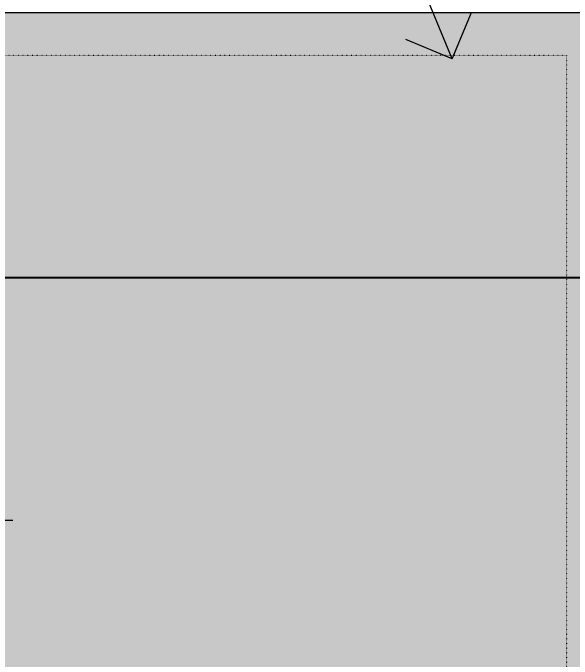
# Model space of a CAD drawing. Header units: millimetres. Extents: x -3370 to 37592, y -25802 to 13127.
# Drawn here: x 6388 to 8364, y 3024 to 5308 of the extents above; entities that cross this region are included whole.
import ezdxf

# ---------------------------------------------------------------- set-up
doc = ezdxf.new("R2010")
doc.units = ezdxf.units.MM
doc.linetypes.add('Dot - Tight', pattern=[1, 0, -1])
for name, color, linetype, lineweight in [('A-ANNO-DIMS', 211, 'Continuous', 9), ('A-DETL', 90, 'Continuous', 9), ('A-DETL-GENF', 92, 'Continuous', 9), ('A-FLOR', 192, 'Continuous', 18), ('G-ANNO-TEXT', 231, 'Continuous', 9)]:
    doc.layers.add(name, color=color, linetype=linetype, lineweight=lineweight)
doc.styles.add('Avenir_1', font='', dxfattribs={"width": 0.8, "height": 200})
doc.styles.get('Avenir_1').set_extended_font_data('Avenir')
doc.dimstyles.new('OJID-2_0mm_Diagonal_Tick', dxfattribs={"dimscale": 304.8, "dimtxt": 282.499429, "dimasz": 0.656168, "dimexe": 0.492126, "dimexo": 0.0625, "dimgap": 0.164042, "dimtad": 1, "dimdsep": 46, "dimtxsty": 'Avenir_1', "dimblk1": 'OBLIQUE', "dimblk2": 'OBLIQUE', "dimsah": 1, "dimcen": 0.09, "dimdle": 0.492126, "dimazin": 3, "dimtfac": 1, "dimtdec": 4, "dimtix": 1, "dimtmove": 0, "dimatfit": 3, "dimtvp": 1, "dimtolj": 1})

# ---------------------------------------------------------------- blocks, each defined once
blk = doc.blocks.new('_Oblique')
at = {"color": 0, "linetype": 'ByBlock', "lineweight": -2}
blk.add_line((-0.5, -0.5), (0.5, 0.5), dxfattribs=at)

msp = doc.modelspace()

# ---------------------------------------------------------------- hatches: boundary and pattern name
at = {"layer": 'A-DETL-GENF'}
h = msp.add_hatch(color=2, dxfattribs=at)
h.paths.add_polyline_path([(6244.04, -5291.636), (8584.04, -5291.636), (8584.04, 5308.364), (6244.04, 5308.364), (6244.04, -5221.636)])
h.paths.add_polyline_path([(5334.04, -5211.636), (5334.04, 5238.364), (4134.04, 5238.364), (4134.04, -5211.636), (4334.04, -5211.636)])

# ---------------------------------------------------------------- linework, layer by layer
at = {"layer": 'A-DETL', "linetype": 'Dot - Tight'}
for q in [(5344.04, 5158.364), (8344.04, -4841.636)]:
    msp.add_line((8344.04, 5158.364), q, dxfattribs=at)
at = {"layer": 'A-FLOR'}
msp.add_line((8584.04, 5308.364), (4134.04, 5308.364), dxfattribs=at)
at = {"layer": 'G-ANNO-TEXT', "color": 7}
for p, q in [((7939.716, 5146.444), (7185.447, 6992.473)), ((7939.716, 5146.444), (8008.15, 5309.437)), ((7939.716, 5146.444), (7776.722, 5214.878)), ((5589.733, 3514.402), (6387.763, 3514.402))]:
    msp.add_line(p, q, dxfattribs=at)

# ---------------------------------------------------------------- dimensions: what is measured, and where the dimension line sits
at = {"layer": 'A-ANNO-DIMS'}
msp.add_linear_dim(base=(8584.04, 4372.327), p1=(5334.04, 4672.327), p2=(8584.04, 4672.327), dimstyle='OJID-2_0mm_Diagonal_Tick', override={"dimfxl": 3250}, dxfattribs=at).render()

doc.saveas('drawing.dxf')
